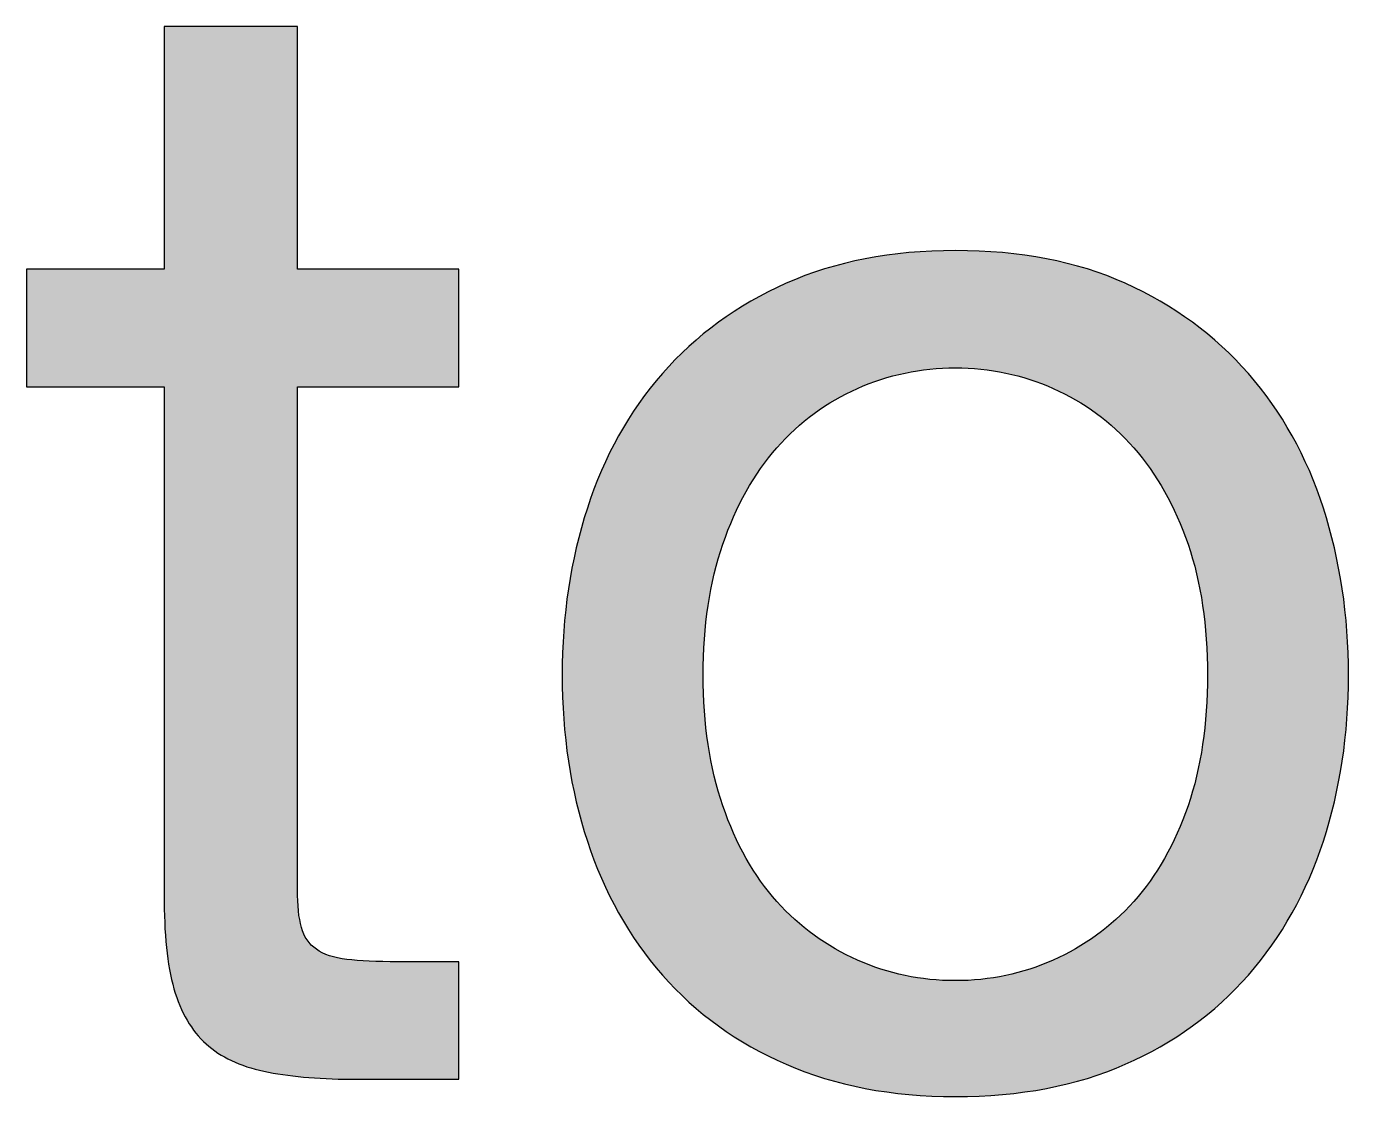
# Paper-space layout 'A3mask' of a CAD drawing. Extents: x 0 to 394, y 0 to 277.
# Drawn here: x 319.765 to 321.469, y 28.99 to 30.369 of the extents above; entities that cross this region are included whole.
import ezdxf
from ezdxf.enums import TextEntityAlignment as Align

# ---------------------------------------------------------------- set-up
doc = ezdxf.new("R2010")
doc.units = 0
doc.layers.get('0').update_dxf_attribs({"linetype": 'CONTINUOUS'})
doc.layers.get('Defpoints').update_dxf_attribs({"linetype": 'CONTINUOUS'})
doc.layers.add('JPP_Mask', color=7, linetype='CONTINUOUS')
doc.styles.add('JPP', font='arial.ttf')

# ---------------------------------------------------------------- blocks, each defined once
blk = doc.blocks.new('A3mask')
at = {"true_color": 0x004a91}
h = blk.add_hatch(color=154, dxfattribs=at)
edge = h.paths.add_edge_path()
edge.add_spline(control_points=[(320.3219, 29.9806), (320.3219, 30.0184), (320.3219, 30.0563), (320.3219, 30.0563), (320.3219, 30.0563), (320.3089, 30.0563), (320.2894, 30.0563)], knot_values=[21.749925, 21.749925, 21.749925, 21.749925, 22.249925, 22.249925, 22.249925, 22.5, 22.5, 22.5, 22.5], degree=3, periodic=0)
edge.add_spline(control_points=[(320.2894, 30.0563), (320.2699, 30.0563), (320.2439, 30.0563), (320.2179, 30.0563)], knot_values=[21.49993, 21.49993, 21.49993, 21.49993, 21.749925, 21.749925, 21.749925, 21.749925], degree=3, periodic=0)
edge.add_spline(control_points=[(320.2179, 30.0563), (320.2049, 30.0563), (320.1919, 30.0563), (320.1797, 30.0563)], knot_values=[21.374932, 21.374932, 21.374932, 21.374932, 21.49993, 21.49993, 21.49993, 21.49993], degree=3, periodic=0)
edge.add_spline(control_points=[(320.1797, 30.0563), (320.1675, 30.0563), (320.1561, 30.0563), (320.1463, 30.0563)], knot_values=[21.249935, 21.249935, 21.249935, 21.249935, 21.374932, 21.374932, 21.374932, 21.374932], degree=3, periodic=0)
edge.add_spline(control_points=[(320.1463, 30.0563), (320.1415, 30.0563), (320.137, 30.0563), (320.133, 30.0563)], knot_values=[21.187436, 21.187436, 21.187436, 21.187436, 21.249935, 21.249935, 21.249935, 21.249935], degree=3, periodic=0)
edge.add_spline(control_points=[(320.133, 30.0563), (320.1291, 30.0563), (320.1256, 30.0563), (320.1228, 30.0563)], knot_values=[21.124938, 21.124938, 21.124938, 21.124938, 21.187436, 21.187436, 21.187436, 21.187436], degree=3, periodic=0)
edge.add_spline(control_points=[(320.1228, 30.0563), (320.1214, 30.0563), (320.1201, 30.0563), (320.119, 30.0563)], knot_values=[21.093688, 21.093688, 21.093688, 21.093688, 21.124938, 21.124938, 21.124938, 21.124938], degree=3, periodic=0)
edge.add_spline(control_points=[(320.1144, 30.0563), (320.1144, 30.0563), (320.1143, 30.0563), (320.1142, 30.0563)], knot_values=[21.023377, 21.023377, 21.023377, 21.023377, 21.031189, 21.031189, 21.031189, 21.031189], degree=3, periodic=0)
edge.add_spline(control_points=[(320.1142, 30.0563), (320.1141, 30.0563), (320.1141, 30.0563), (320.114, 30.0563)], knot_values=[21.015565, 21.015565, 21.015565, 21.015565, 21.023377, 21.023377, 21.023377, 21.023377], degree=3, periodic=0)
edge.add_spline(control_points=[(320.114, 30.0563), (320.114, 30.0563), (320.114, 30.0563), (320.1139, 30.0563)], knot_values=[21.011659, 21.011659, 21.011659, 21.011659, 21.015565, 21.015565, 21.015565, 21.015565], degree=3, periodic=0)
edge.add_spline(control_points=[(320.1139, 30.0563), (320.1139, 30.0563), (320.1139, 30.0563), (320.1139, 30.0563)], knot_values=[21.007752, 21.007752, 21.007752, 21.007752, 21.011659, 21.011659, 21.011659, 21.011659], degree=3, periodic=0)
edge.add_spline(control_points=[(320.1139, 30.0563), (320.1139, 30.0563), (320.1139, 30.0563), (320.1139, 30.0563)], knot_values=[21.005799, 21.005799, 21.005799, 21.005799, 21.007752, 21.007752, 21.007752, 21.007752], degree=3, periodic=0)
edge.add_spline(control_points=[(320.1139, 30.0563), (320.1139, 30.0563), (320.1139, 30.0563), (320.1139, 30.0563)], knot_values=[21.003846, 21.003846, 21.003846, 21.003846, 21.005799, 21.005799, 21.005799, 21.005799], degree=3, periodic=0)
edge.add_spline(control_points=[(320.1139, 30.0563), (320.1139, 30.0563), (320.1139, 30.0563), (320.1139, 30.0563)], knot_values=[21.00287, 21.00287, 21.00287, 21.00287, 21.003846, 21.003846, 21.003846, 21.003846], degree=3, periodic=0)
edge.add_spline(control_points=[(320.1139, 30.0563), (320.1139, 30.0563), (320.1139, 30.0563), (320.1139, 30.0563)], knot_values=[21.001893, 21.001893, 21.001893, 21.001893, 21.00287, 21.00287, 21.00287, 21.00287], degree=3, periodic=0)
edge.add_spline(control_points=[(320.1139, 30.0563), (320.1139, 30.0563), (320.1139, 30.0563), (320.1139, 30.0563)], knot_values=[21.001405, 21.001405, 21.001405, 21.001405, 21.001893, 21.001893, 21.001893, 21.001893], degree=3, periodic=0)
edge.add_spline(control_points=[(320.1139, 30.0563), (320.1139, 30.0563), (320.1139, 30.0563), (320.1139, 30.0563), (320.1139, 30.0563), (320.1139, 30.0563), (320.1139, 30.0563)], knot_values=[20.99994, 20.99994, 20.99994, 20.99994, 21.001345, 21.001345, 21.001345, 21.001405, 21.001405, 21.001405, 21.001405], degree=3, periodic=0)
edge.add_spline(control_points=[(320.1139, 30.0563), (320.1139, 30.0563), (320.1139, 30.0759), (320.1139, 30.1052)], knot_values=[20.749945, 20.749945, 20.749945, 20.749945, 20.99994, 20.99994, 20.99994, 20.99994], degree=3, periodic=0)
edge.add_spline(control_points=[(320.1139, 30.1052), (320.1139, 30.1345), (320.1139, 30.1736), (320.1139, 30.2128)], knot_values=[20.49995, 20.49995, 20.49995, 20.49995, 20.749945, 20.749945, 20.749945, 20.749945], degree=3, periodic=0)
edge.add_spline(control_points=[(320.1139, 30.2128), (320.1139, 30.2323), (320.1139, 30.2519), (320.1139, 30.2702)], knot_values=[20.374952, 20.374952, 20.374952, 20.374952, 20.49995, 20.49995, 20.49995, 20.49995], degree=3, periodic=0)
edge.add_spline(control_points=[(320.1139, 30.2702), (320.1139, 30.2885), (320.1139, 30.3056), (320.1139, 30.3203)], knot_values=[20.249955, 20.249955, 20.249955, 20.249955, 20.374952, 20.374952, 20.374952, 20.374952], degree=3, periodic=0)
edge.add_spline(control_points=[(320.1139, 30.3203), (320.1139, 30.3276), (320.1139, 30.3344), (320.1139, 30.3403)], knot_values=[20.187456, 20.187456, 20.187456, 20.187456, 20.249955, 20.249955, 20.249955, 20.249955], degree=3, periodic=0)
edge.add_spline(control_points=[(320.1139, 30.3403), (320.1139, 30.3463), (320.1139, 30.3515), (320.1139, 30.3557)], knot_values=[20.124958, 20.124958, 20.124958, 20.124958, 20.187456, 20.187456, 20.187456, 20.187456], degree=3, periodic=0)
edge.add_spline(control_points=[(320.1139, 30.3615), (320.1139, 30.3631), (320.1139, 30.3645), (320.1139, 30.3657)], knot_values=[20.062459, 20.062459, 20.062459, 20.062459, 20.093708, 20.093708, 20.093708, 20.093708], degree=3, periodic=0)
edge.add_spline(control_points=[(320.1139, 30.3692), (320.1139, 30.3692), (320.1139, 30.3692), (320.1139, 30.3692), (320.1139, 30.3692), (320.1139, 30.3692), (320.1139, 30.3692)], knot_values=[19.999959, 19.999959, 19.999959, 19.999959, 20, 20, 20, 20.000692, 20.000692, 20.000692, 20.000692], degree=3, periodic=0)
edge.add_spline(control_points=[(320.1139, 30.3692), (320.1139, 30.3692), (320.1031, 30.3692), (320.087, 30.3692)], knot_values=[19.749965, 19.749965, 19.749965, 19.749965, 19.999959, 19.999959, 19.999959, 19.999959], degree=3, periodic=0)
edge.add_spline(control_points=[(320.087, 30.3692), (320.0709, 30.3692), (320.0495, 30.3692), (320.028, 30.3692)], knot_values=[19.49997, 19.49997, 19.49997, 19.49997, 19.749965, 19.749965, 19.749965, 19.749965], degree=3, periodic=0)
edge.add_spline(control_points=[(320.028, 30.3692), (320.0173, 30.3692), (320.0066, 30.3692), (319.9965, 30.3692)], knot_values=[19.374972, 19.374972, 19.374972, 19.374972, 19.49997, 19.49997, 19.49997, 19.49997], degree=3, periodic=0)
edge.add_spline(control_points=[(319.9965, 30.3692), (319.9865, 30.3692), (319.9771, 30.3692), (319.969, 30.3692)], knot_values=[19.249975, 19.249975, 19.249975, 19.249975, 19.374972, 19.374972, 19.374972, 19.374972], degree=3, periodic=0)
edge.add_spline(control_points=[(319.969, 30.3692), (319.965, 30.3692), (319.9613, 30.3692), (319.9581, 30.3692)], knot_values=[19.187476, 19.187476, 19.187476, 19.187476, 19.249975, 19.249975, 19.249975, 19.249975], degree=3, periodic=0)
edge.add_spline(control_points=[(319.9581, 30.3692), (319.9548, 30.3692), (319.9519, 30.3692), (319.9496, 30.3692)], knot_values=[19.124977, 19.124977, 19.124977, 19.124977, 19.187476, 19.187476, 19.187476, 19.187476], degree=3, periodic=0)
edge.add_spline(control_points=[(319.9422, 30.3692), (319.9422, 30.3692), (319.9422, 30.3692), (319.9422, 30.3692), (319.9422, 30.3692), (319.9422, 30.3692), (319.9422, 30.3692)], knot_values=[18.99998, 18.99998, 18.99998, 18.99998, 19.001424, 19.001424, 19.001424, 19.001445, 19.001445, 19.001445, 19.001445], degree=3, periodic=0)
edge.add_spline(control_points=[(319.9422, 30.3692), (319.9422, 30.3692), (319.9422, 30.2909), (319.9422, 30.2127)], knot_values=[18.49999, 18.49999, 18.49999, 18.49999, 18.99998, 18.99998, 18.99998, 18.99998], degree=3, periodic=0)
edge.add_spline(control_points=[(319.9422, 30.2127), (319.9422, 30.1345), (319.9422, 30.0563), (319.9422, 30.0563), (319.9422, 30.0563), (319.9422, 30.0563), (319.9422, 30.0563)], knot_values=[17.999023, 17.999023, 17.999023, 17.999023, 18.499013, 18.499013, 18.499013, 18.49999, 18.49999, 18.49999, 18.49999], degree=3, periodic=0)
edge.add_spline(control_points=[(319.9378, 30.0563), (319.9369, 30.0563), (319.9358, 30.0563), (319.9346, 30.0563)], knot_values=[17.875003, 17.875003, 17.875003, 17.875003, 17.906252, 17.906252, 17.906252, 17.906252], degree=3, periodic=0)
edge.add_spline(control_points=[(319.9346, 30.0563), (319.9322, 30.0563), (319.9292, 30.0563), (319.9258, 30.0563)], knot_values=[17.812504, 17.812504, 17.812504, 17.812504, 17.875003, 17.875003, 17.875003, 17.875003], degree=3, periodic=0)
edge.add_spline(control_points=[(319.9258, 30.0563), (319.9224, 30.0563), (319.9186, 30.0563), (319.9145, 30.0563)], knot_values=[17.750005, 17.750005, 17.750005, 17.750005, 17.812504, 17.812504, 17.812504, 17.812504], degree=3, periodic=0)
edge.add_spline(control_points=[(319.9145, 30.0563), (319.9061, 30.0563), (319.8964, 30.0563), (319.886, 30.0563)], knot_values=[17.625007, 17.625007, 17.625007, 17.625007, 17.750005, 17.750005, 17.750005, 17.750005], degree=3, periodic=0)
edge.add_spline(control_points=[(319.886, 30.0563), (319.8756, 30.0563), (319.8645, 30.0563), (319.8534, 30.0563)], knot_values=[17.50001, 17.50001, 17.50001, 17.50001, 17.625007, 17.625007, 17.625007, 17.625007], degree=3, periodic=0)
edge.add_spline(control_points=[(319.8534, 30.0563), (319.8312, 30.0563), (319.809, 30.0563), (319.7923, 30.0563)], knot_values=[17.250015, 17.250015, 17.250015, 17.250015, 17.50001, 17.50001, 17.50001, 17.50001], degree=3, periodic=0)
edge.add_spline(control_points=[(319.7923, 30.0563), (319.7756, 30.0563), (319.7645, 30.0563), (319.7645, 30.0563), (319.7645, 30.0563), (319.7645, 30.0563), (319.7645, 30.0563)], knot_values=[16.999043, 16.999043, 16.999043, 16.999043, 17.249058, 17.249058, 17.249058, 17.250015, 17.250015, 17.250015, 17.250015], degree=3, periodic=0)
edge.add_spline(control_points=[(319.7645, 30.0525), (319.7645, 30.0517), (319.7645, 30.0508), (319.7645, 30.0498)], knot_values=[16.875023, 16.875023, 16.875023, 16.875023, 16.906272, 16.906272, 16.906272, 16.906272], degree=3, periodic=0)
edge.add_spline(control_points=[(319.7645, 30.0498), (319.7645, 30.0477), (319.7645, 30.0452), (319.7645, 30.0423)], knot_values=[16.812524, 16.812524, 16.812524, 16.812524, 16.875023, 16.875023, 16.875023, 16.875023], degree=3, periodic=0)
edge.add_spline(control_points=[(319.7645, 30.0423), (319.7645, 30.0394), (319.7645, 30.0362), (319.7645, 30.0326)], knot_values=[16.750025, 16.750025, 16.750025, 16.750025, 16.812524, 16.812524, 16.812524, 16.812524], degree=3, periodic=0)
edge.add_spline(control_points=[(319.7645, 30.0326), (319.7645, 30.0255), (319.7645, 30.0172), (319.7645, 30.0084)], knot_values=[16.625028, 16.625028, 16.625028, 16.625028, 16.750025, 16.750025, 16.750025, 16.750025], degree=3, periodic=0)
edge.add_spline(control_points=[(319.7645, 30.0084), (319.7645, 29.9995), (319.7645, 29.99), (319.7645, 29.9806)], knot_values=[16.50003, 16.50003, 16.50003, 16.50003, 16.625028, 16.625028, 16.625028, 16.625028], degree=3, periodic=0)
edge.add_spline(control_points=[(319.7645, 29.9806), (319.7645, 29.9616), (319.7645, 29.9427), (319.7645, 29.9285)], knot_values=[16.250035, 16.250035, 16.250035, 16.250035, 16.50003, 16.50003, 16.50003, 16.50003], degree=3, periodic=0)
edge.add_spline(control_points=[(319.7645, 29.9285), (319.7645, 29.9143), (319.7645, 29.9048), (319.7645, 29.9048), (319.7645, 29.9048), (319.7645, 29.9048), (319.7645, 29.9048)], knot_values=[15.999063, 15.999063, 15.999063, 15.999063, 16.249098, 16.249098, 16.249098, 16.250035, 16.250035, 16.250035, 16.250035], degree=3, periodic=0)
edge.add_spline(control_points=[(319.7689, 29.9048), (319.7699, 29.9048), (319.771, 29.9048), (319.7722, 29.9048)], knot_values=[15.875042, 15.875042, 15.875042, 15.875042, 15.906292, 15.906292, 15.906292, 15.906292], degree=3, periodic=0)
edge.add_spline(control_points=[(319.7722, 29.9048), (319.7746, 29.9048), (319.7776, 29.9048), (319.7809, 29.9048)], knot_values=[15.812544, 15.812544, 15.812544, 15.812544, 15.875042, 15.875042, 15.875042, 15.875042], degree=3, periodic=0)
edge.add_spline(control_points=[(319.7809, 29.9048), (319.7843, 29.9048), (319.7881, 29.9048), (319.7923, 29.9048)], knot_values=[15.750045, 15.750045, 15.750045, 15.750045, 15.812544, 15.812544, 15.812544, 15.812544], degree=3, periodic=0)
edge.add_spline(control_points=[(319.7923, 29.9048), (319.8006, 29.9048), (319.8103, 29.9048), (319.8207, 29.9048)], knot_values=[15.625048, 15.625048, 15.625048, 15.625048, 15.750045, 15.750045, 15.750045, 15.750045], degree=3, periodic=0)
edge.add_spline(control_points=[(319.8207, 29.9048), (319.8312, 29.9048), (319.8423, 29.9048), (319.8534, 29.9048)], knot_values=[15.50005, 15.50005, 15.50005, 15.50005, 15.625048, 15.625048, 15.625048, 15.625048], degree=3, periodic=0)
edge.add_spline(control_points=[(319.8534, 29.9048), (319.8756, 29.9048), (319.8978, 29.9048), (319.9144, 29.9048)], knot_values=[15.250055, 15.250055, 15.250055, 15.250055, 15.50005, 15.50005, 15.50005, 15.50005], degree=3, periodic=0)
edge.add_spline(control_points=[(319.9144, 29.9048), (319.9311, 29.9048), (319.9422, 29.9048), (319.9422, 29.9048), (319.9422, 29.9048), (319.9422, 29.9048), (319.9422, 29.9048)], knot_values=[14.999572, 14.999572, 14.999572, 14.999572, 15.249627, 15.249627, 15.249627, 15.250055, 15.250055, 15.250055, 15.250055], degree=3, periodic=0)
edge.add_spline(control_points=[(319.9422, 29.9006), (319.9422, 29.8997), (319.9422, 29.8986), (319.9422, 29.8974)], knot_values=[14.937561, 14.937561, 14.937561, 14.937561, 14.953186, 14.953186, 14.953186, 14.953186], degree=3, periodic=0)
edge.add_spline(control_points=[(319.9422, 29.8974), (319.9422, 29.895), (319.9422, 29.892), (319.9422, 29.8884)], knot_values=[14.906312, 14.906312, 14.906312, 14.906312, 14.937561, 14.937561, 14.937561, 14.937561], degree=3, periodic=0)
edge.add_spline(control_points=[(319.9422, 29.8884), (319.9422, 29.8849), (319.9422, 29.8809), (319.9422, 29.8763)], knot_values=[14.875063, 14.875063, 14.875063, 14.875063, 14.906312, 14.906312, 14.906312, 14.906312], degree=3, periodic=0)
edge.add_spline(control_points=[(319.9422, 29.8763), (319.9422, 29.8672), (319.9422, 29.8562), (319.9422, 29.8436)], knot_values=[14.812564, 14.812564, 14.812564, 14.812564, 14.875063, 14.875063, 14.875063, 14.875063], degree=3, periodic=0)
edge.add_spline(control_points=[(319.9422, 29.8436), (319.9422, 29.8309), (319.9422, 29.8167), (319.9422, 29.8011)], knot_values=[14.750065, 14.750065, 14.750065, 14.750065, 14.812564, 14.812564, 14.812564, 14.812564], degree=3, periodic=0)
edge.add_spline(control_points=[(319.9422, 29.8011), (319.9422, 29.77), (319.9422, 29.7337), (319.9422, 29.6948)], knot_values=[14.625068, 14.625068, 14.625068, 14.625068, 14.750065, 14.750065, 14.750065, 14.750065], degree=3, periodic=0)
edge.add_spline(control_points=[(319.9422, 29.6948), (319.9422, 29.6559), (319.9422, 29.6144), (319.9422, 29.5729)], knot_values=[14.50007, 14.50007, 14.50007, 14.50007, 14.625068, 14.625068, 14.625068, 14.625068], degree=3, periodic=0)
edge.add_spline(control_points=[(319.9422, 29.5729), (319.9422, 29.4899), (319.9422, 29.4068), (319.9422, 29.3446)], knot_values=[14.250075, 14.250075, 14.250075, 14.250075, 14.50007, 14.50007, 14.50007, 14.50007], degree=3, periodic=0)
edge.add_spline(control_points=[(319.9422, 29.3446), (319.9422, 29.2823), (319.9422, 29.2408), (319.9422, 29.2408), (319.9422, 29.1923), (319.9471, 29.1531), (319.9564, 29.1236)], knot_values=[13, 13, 13, 13, 13.250075, 13.250075, 13.250075, 14.250075, 14.250075, 14.250075, 14.250075], degree=3, periodic=0)
edge.add_spline(control_points=[(319.9564, 29.1236), (319.9659, 29.0939), (319.9803, 29.071), (319.9997, 29.055)], knot_values=[12, 12, 12, 12, 13, 13, 13, 13], degree=3, periodic=0)
edge.add_spline(control_points=[(319.9997, 29.055), (320.0192, 29.0387), (320.045, 29.0276), (320.0765, 29.0216), (320.1081, 29.0155), (320.1461, 29.0125), (320.1906, 29.0125)], knot_values=[10, 10, 10, 10, 11, 11, 11, 12, 12, 12, 12], degree=3, periodic=0)
edge.add_spline(control_points=[(320.1906, 29.0125), (320.1906, 29.0125), (320.3219, 29.0125), (320.3219, 29.0125), (320.3219, 29.0125), (320.3219, 29.0504), (320.3219, 29.0883)], knot_values=[8.5, 8.5, 8.5, 8.5, 9.5, 9.5, 9.5, 10, 10, 10, 10], degree=3, periodic=0)
edge.add_spline(control_points=[(320.3219, 29.0883), (320.3219, 29.1261), (320.3219, 29.164), (320.3219, 29.164)], knot_values=[8, 8, 8, 8, 8.5, 8.5, 8.5, 8.5], degree=3, periodic=0)
edge.add_spline(control_points=[(320.3219, 29.164), (320.3219, 29.164), (320.243, 29.164), (320.243, 29.164)], knot_values=[7.00001, 7.00001, 7.00001, 7.00001, 7.99999, 7.99999, 7.99999, 7.99999], degree=3, periodic=0)
edge.add_spline(control_points=[(320.243, 29.164), (320.2161, 29.164), (320.1943, 29.1649), (320.1774, 29.167)], knot_values=[6, 6, 6, 6, 7, 7, 7, 7], degree=3, periodic=0)
edge.add_spline(control_points=[(320.1774, 29.167), (320.1607, 29.1691), (320.1475, 29.1733), (320.1382, 29.18)], knot_values=[5, 5, 5, 5, 6, 6, 6, 6], degree=3, periodic=0)
edge.add_spline(control_points=[(320.1382, 29.18), (320.1287, 29.1867), (320.1222, 29.1962), (320.119, 29.2083)], knot_values=[4, 4, 4, 4, 5, 5, 5, 5], degree=3, periodic=0)
edge.add_spline(control_points=[(320.119, 29.2083), (320.1155, 29.2206), (320.1139, 29.2366), (320.1139, 29.2568)], knot_values=[3, 3, 3, 3, 4, 4, 4, 4], degree=3, periodic=0)
edge.add_spline(control_points=[(320.1139, 29.2568), (320.1139, 29.2568), (320.1139, 29.9048), (320.1139, 29.9048), (320.1139, 29.9048), (320.1659, 29.9048), (320.2179, 29.9048)], knot_values=[1.5, 1.5, 1.5, 1.5, 2.5, 2.5, 2.5, 3, 3, 3, 3], degree=3, periodic=0)
edge.add_spline(control_points=[(320.2179, 29.9048), (320.2699, 29.9048), (320.3219, 29.9048), (320.3219, 29.9048), (320.3219, 29.9048), (320.3219, 29.9427), (320.3219, 29.9806)], knot_values=[0.5, 0.5, 0.5, 0.5, 1, 1, 1, 1.5, 1.5, 1.5, 1.5], degree=3, periodic=0)
h = blk.add_hatch(color=154, dxfattribs=at)
edge = h.paths.add_edge_path(flags=16)
edge.add_spline(control_points=[(320.6622, 29.3649), (320.6789, 29.3157), (320.7021, 29.2746), (320.7318, 29.2417), (320.7612, 29.2088), (320.796, 29.1835), (320.8357, 29.1661), (320.8753, 29.1484), (320.9175, 29.1396), (320.9618, 29.1396), (321.0064, 29.1396), (321.0484, 29.1484), (321.088, 29.1661), (321.1277, 29.1835), (321.1625, 29.2088), (321.1919, 29.2417), (321.2216, 29.2746), (321.2448, 29.3157), (321.2618, 29.3649), (321.2785, 29.414), (321.2868, 29.4702), (321.2868, 29.5335), (321.2868, 29.5966), (321.2785, 29.6529), (321.2618, 29.7019), (321.2448, 29.751), (321.2216, 29.7926), (321.1919, 29.8262), (321.1625, 29.8598), (321.1277, 29.8853), (321.088, 29.9027), (321.0484, 29.9204), (321.0064, 29.9292), (320.9618, 29.9292), (320.9175, 29.9292), (320.8753, 29.9204), (320.8357, 29.9027), (320.796, 29.8853), (320.7612, 29.8598), (320.7318, 29.8262), (320.7021, 29.7926), (320.6789, 29.751), (320.6622, 29.7019), (320.6452, 29.6529), (320.6369, 29.5966), (320.6369, 29.5335), (320.6369, 29.4702), (320.6452, 29.414), (320.6622, 29.3649)], knot_values=[0, 0, 0, 0, 1, 1, 1, 2, 2, 2, 3, 3, 3, 4, 4, 4, 5, 5, 5, 6, 6, 6, 7, 7, 7, 8, 8, 8, 9, 9, 9, 10, 10, 10, 11, 11, 11, 12, 12, 12, 13, 13, 13, 14, 14, 14, 15, 15, 15, 16, 16, 16, 16], degree=3, periodic=0)
edge = h.paths.add_edge_path()
edge.add_spline(control_points=[(320.4875, 29.7485), (320.5089, 29.8151), (320.5413, 29.8728), (320.5842, 29.922), (320.6274, 29.9712), (320.6805, 30.0099), (320.7438, 30.0382), (320.8071, 30.0663), (320.8797, 30.0804), (320.9618, 30.0804), (321.0453, 30.0804), (321.1184, 30.0663), (321.1808, 30.0382), (321.2434, 30.0099), (321.2963, 29.9712), (321.3395, 29.922), (321.3824, 29.8728), (321.4148, 29.8151), (321.4362, 29.7485), (321.4577, 29.6817), (321.4686, 29.61), (321.4686, 29.5335), (321.4686, 29.4567), (321.4577, 29.3853), (321.4362, 29.3194), (321.4148, 29.2535), (321.3824, 29.196), (321.3395, 29.1468), (321.2963, 29.0977), (321.2434, 29.0594), (321.1808, 29.0318), (321.1184, 29.0042), (321.0453, 28.9903), (320.9618, 28.9903), (320.8797, 28.9903), (320.8071, 29.0042), (320.7438, 29.0318), (320.6805, 29.0594), (320.6274, 29.0977), (320.5842, 29.1468), (320.5413, 29.196), (320.5089, 29.2535), (320.4875, 29.3194), (320.4659, 29.3853), (320.455, 29.4567), (320.455, 29.5335), (320.455, 29.61), (320.4659, 29.6817), (320.4875, 29.7485)], knot_values=[0, 0, 0, 0, 1, 1, 1, 2, 2, 2, 3, 3, 3, 4, 4, 4, 5, 5, 5, 6, 6, 6, 7, 7, 7, 8, 8, 8, 9, 9, 9, 10, 10, 10, 11, 11, 11, 12, 12, 12, 13, 13, 13, 14, 14, 14, 15, 15, 15, 16, 16, 16, 16], degree=3, periodic=0)
at = {"layer": 'Defpoints', "color": 154, "true_color": 0x004a91}
for points, knots in [([(320.3219, 30.0563), (320.3219, 30.0563), (320.3219, 29.9048), (320.3219, 29.9048), (320.3219, 29.9048), (320.1139, 29.9048), (320.1139, 29.9048), (320.1139, 29.9048), (320.1139, 29.2568), (320.1139, 29.2568), (320.1139, 29.2366), (320.1155, 29.2206), (320.119, 29.2083), (320.1222, 29.1962), (320.1287, 29.1867), (320.1382, 29.18), (320.1475, 29.1733), (320.1607, 29.1691), (320.1774, 29.167), (320.1943, 29.1649), (320.2161, 29.164), (320.243, 29.164), (320.243, 29.164), (320.3219, 29.164), (320.3219, 29.164), (320.3219, 29.164), (320.3219, 29.0125), (320.3219, 29.0125), (320.3219, 29.0125), (320.1906, 29.0125), (320.1906, 29.0125), (320.1461, 29.0125), (320.1081, 29.0155), (320.0765, 29.0216), (320.045, 29.0276), (320.0192, 29.0387), (319.9997, 29.055), (319.9803, 29.071), (319.9659, 29.0939), (319.9564, 29.1236), (319.9471, 29.1531), (319.9422, 29.1923), (319.9422, 29.2408), (319.9422, 29.2408), (319.9422, 29.9048), (319.9422, 29.9048), (319.9422, 29.9048), (319.7645, 29.9048), (319.7645, 29.9048), (319.7645, 29.9048), (319.7645, 30.0563), (319.7645, 30.0563), (319.7645, 30.0563), (319.9422, 30.0563), (319.9422, 30.0563), (319.9422, 30.0563), (319.9422, 30.3692), (319.9422, 30.3692), (319.9422, 30.3692), (320.1139, 30.3692), (320.1139, 30.3692), (320.1139, 30.3692), (320.1139, 30.0563), (320.1139, 30.0563), (320.1139, 30.0563), (320.3219, 30.0563), (320.3219, 30.0563)], [0, 0, 0, 0, 1, 1, 1, 2, 2, 2, 3, 3, 3, 4, 4, 4, 5, 5, 5, 6, 6, 6, 7, 7, 7, 8, 8, 8, 9, 9, 9, 10, 10, 10, 11, 11, 11, 12, 12, 12, 13, 13, 13, 14, 14, 14, 15, 15, 15, 16, 16, 16, 17, 17, 17, 18, 18, 18, 19, 19, 19, 20, 20, 20, 21, 21, 21, 22, 22, 22, 22]), ([(320.4875, 29.7485), (320.5089, 29.8151), (320.5413, 29.8728), (320.5842, 29.922), (320.6274, 29.9712), (320.6805, 30.0099), (320.7438, 30.0382), (320.8071, 30.0663), (320.8797, 30.0804), (320.9618, 30.0804), (321.0453, 30.0804), (321.1184, 30.0663), (321.1808, 30.0382), (321.2434, 30.0099), (321.2963, 29.9712), (321.3395, 29.922), (321.3824, 29.8728), (321.4148, 29.8151), (321.4362, 29.7485), (321.4577, 29.6817), (321.4686, 29.61), (321.4686, 29.5335), (321.4686, 29.4567), (321.4577, 29.3853), (321.4362, 29.3194), (321.4148, 29.2535), (321.3824, 29.196), (321.3395, 29.1468), (321.2963, 29.0977), (321.2434, 29.0594), (321.1808, 29.0318), (321.1184, 29.0042), (321.0453, 28.9903), (320.9618, 28.9903), (320.8797, 28.9903), (320.8071, 29.0042), (320.7438, 29.0318), (320.6805, 29.0594), (320.6274, 29.0977), (320.5842, 29.1468), (320.5413, 29.196), (320.5089, 29.2535), (320.4875, 29.3194), (320.4659, 29.3853), (320.455, 29.4567), (320.455, 29.5335), (320.455, 29.61), (320.4659, 29.6817), (320.4875, 29.7485)], [0, 0, 0, 0, 1, 1, 1, 2, 2, 2, 3, 3, 3, 4, 4, 4, 5, 5, 5, 6, 6, 6, 7, 7, 7, 8, 8, 8, 9, 9, 9, 10, 10, 10, 11, 11, 11, 12, 12, 12, 13, 13, 13, 14, 14, 14, 15, 15, 15, 16, 16, 16, 16]), ([(320.6622, 29.3649), (320.6789, 29.3157), (320.7021, 29.2746), (320.7318, 29.2417), (320.7612, 29.2088), (320.796, 29.1835), (320.8357, 29.1661), (320.8753, 29.1484), (320.9175, 29.1396), (320.9618, 29.1396), (321.0064, 29.1396), (321.0484, 29.1484), (321.088, 29.1661), (321.1277, 29.1835), (321.1625, 29.2088), (321.1919, 29.2417), (321.2216, 29.2746), (321.2448, 29.3157), (321.2618, 29.3649), (321.2785, 29.414), (321.2868, 29.4702), (321.2868, 29.5335), (321.2868, 29.5966), (321.2785, 29.6529), (321.2618, 29.7019), (321.2448, 29.751), (321.2216, 29.7926), (321.1919, 29.8262), (321.1625, 29.8598), (321.1277, 29.8853), (321.088, 29.9027), (321.0484, 29.9204), (321.0064, 29.9292), (320.9618, 29.9292), (320.9175, 29.9292), (320.8753, 29.9204), (320.8357, 29.9027), (320.796, 29.8853), (320.7612, 29.8598), (320.7318, 29.8262), (320.7021, 29.7926), (320.6789, 29.751), (320.6622, 29.7019), (320.6452, 29.6529), (320.6369, 29.5966), (320.6369, 29.5335), (320.6369, 29.4702), (320.6452, 29.414), (320.6622, 29.3649)], [0, 0, 0, 0, 1, 1, 1, 2, 2, 2, 3, 3, 3, 4, 4, 4, 5, 5, 5, 6, 6, 6, 7, 7, 7, 8, 8, 8, 9, 9, 9, 10, 10, 10, 11, 11, 11, 12, 12, 12, 13, 13, 13, 14, 14, 14, 15, 15, 15, 16, 16, 16, 16])]:
    blk.add_open_spline(points, degree=3, knots=knots, dxfattribs=at)
at = {"color": 7, "style": 'JPP'}
for tag, p in [('Client', (361.62, 56.35)), ('Project1', (361.62, 44.1)), ('Project2', (361.62, 40.425)), ('Project3', (361.62, 36.75)), ('Title1', (361.62, 28.175)), ('Title2', (361.62, 24.5)), ('Title3', (361.62, 20.825)), ('Status', (308.7, 3.675))]:
    blk.add_attdef(tag, text='', height=1.7, dxfattribs=at).set_placement(p, align=Align.MIDDLE_LEFT)
at = {"color": 2, "style": 'JPP'}
for tag, p in [('Scale', (322.175, 12.25)), ('Checked', (366.275, 12.25)), ('Drawn', (344.225, 12.25)), ('Date', (388.325, 12.25))]:
    blk.add_attdef(tag, text='', height=1, dxfattribs=at).set_placement(p, align=Align.MIDDLE_CENTER)
at = {"color": 6, "style": 'JPP'}
for tag, p in [('Ref', (352.8, 3.675)), ('DrgNo.', (373.38, 3.675))]:
    blk.add_attdef(tag, text='', height=2, dxfattribs=at).set_placement(p, align=Align.MIDDLE_LEFT)
blk.add_attdef('Rev', text='', height=2, dxfattribs=at).set_placement((390.1746, 3.675), align=Align.MIDDLE_CENTER)

psp = doc.layouts.new('A3mask')

# ---------------------------------------------------------------- block references
at = {"layer": 'JPP_Mask'}
psp.add_blockref('A3mask', (0, 0), dxfattribs=at)

doc.saveas('drawing.dxf')
